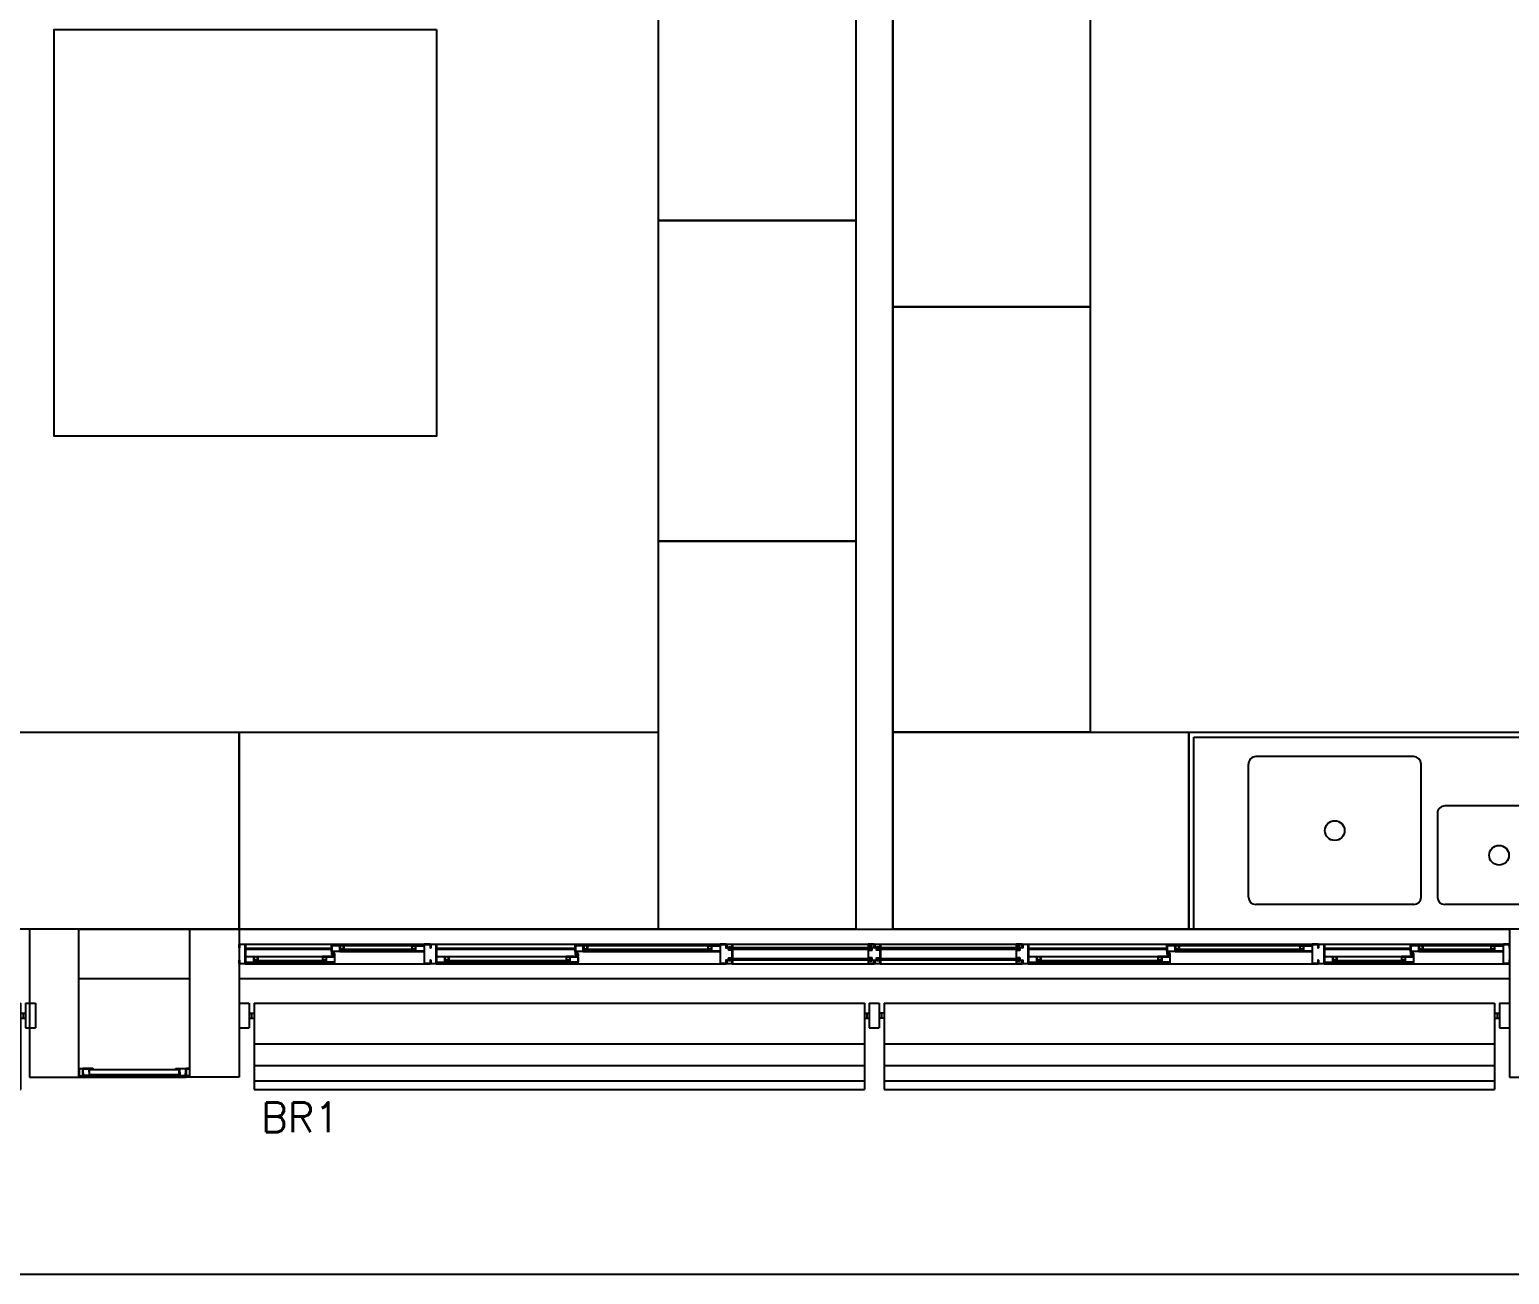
# Model space of a CAD drawing. Header units: millimetres. Extents: x 2128 to 2646, y 1972 to 2207.
# Drawn here: x 2310.61 to 2316.61, y 2098.52 to 2103.57 of the extents above; entities that cross this region are included whole.
import ezdxf

# ---------------------------------------------------------------- set-up
doc = ezdxf.new("R2010")
doc.units = ezdxf.units.MM
for name, color, linetype in [('AR-ALV', 2, 'Continuous'), ('AR-BANCADAS', 1, 'Continuous'), ('AR-BRISES', 1, 'Continuous'), ('AR-CALÇADA', 1, 'Continuous'), ('AR-ESQ', 1, 'Continuous'), ('AR-ESTC', 3, 'Continuous'), ('AR-PEITORIL', 1, 'Continuous'), ('BC- VISTA', 1, 'Continuous'), ('BC-CUBA', 1, 'Continuous'), ('BR-LINHAS', 1, 'Continuous'), ('BR-MONTANTE', 242, 'Continuous'), ('BR-PAINEL', 1, 'Continuous'), ('BR-SUPORTE', 1, 'Continuous'), ('BR-TEXTO', 2, 'Continuous'), ('COZ1', 1, 'Continuous'), ('DT-ESQ-BAGUETE-C', 1, 'Continuous'), ('DT-ESQ-BAGUETE-V', 1, 'Continuous'), ('DT-ESQ-CHAPA DOBRADA-V', 1, 'Continuous'), ('DT-ESQ-MARCO-V', 1, 'Continuous'), ('DT-ESQ-PERFIL CADEIRA-C', 2, 'Continuous'), ('DT-ESQ-PERFIL CADEIRA-V', 2, 'Continuous'), ('DT-ESQ-PERFIL U SIMPLES-C', 2, 'Continuous'), ('DT-ESQ-PERFIL U-C', 2, 'Continuous'), ('DT-ESQ-PERFIL U-V', 1, 'Continuous'), ('DT-ESQ-VENEZIANA-C', 1, 'Continuous'), ('DT-ESQ-VENEZIANA-V', 1, 'Continuous'), ('DT-ESQ-VIDRO-C', 2, 'Continuous'), ('DT-ESQ-VIDRO-V', 71, 'Continuous'), ('DT-TXTMOD', 1, 'Continuous')]:
    doc.layers.add(name, color=color, linetype=linetype)
doc.styles.add('S10', font='simplex.shx', dxfattribs={"height": 0.1})
doc.styles.add('S12', font='simplex.shx', dxfattribs={"width": 1.1, "height": 0.12})

# ---------------------------------------------------------------- blocks, each defined once
blk = doc.blocks.new('BCP11')
at = {"layer": 'BC- VISTA'}
blk.add_lwpolyline([(0.8, 0), (0.8, -1.2), (0, -1.2), (0, 0)], close=True, dxfattribs=at)
blk = doc.blocks.new('CUBAbnc-01P')
at = {"layer": 'COZ1'}
for p, q in [((-0.22, -0.1005), (0.22, -0.1005)), ((-0.25, -0.4705), (-0.25, -0.1305)), ((0.25, -0.4705), (0.25, -0.1305)), ((-0.22, -0.5005), (0.22, -0.5005))]:
    blk.add_line(p, q, dxfattribs=at)
blk.add_circle((0, -0.3005), 0.04, dxfattribs=at)
for centre, start, end in [((-0.22, -0.1305), 90, 180), ((0.22, -0.1305), 0, 90), ((-0.22, -0.4705), 180, 270), ((0.22, -0.4705), 270, 0)]:
    blk.add_arc(centre, 0.03, start, end, dxfattribs=at)
blk = doc.blocks.new('CUBApnt-01P')
at = {"layer": 'COZ1'}
for p, q in [((-0.32, -0.1005), (0.32, -0.1005)), ((-0.35, -0.1305), (-0.35, -0.6705)), ((0.35, -0.1305), (0.35, -0.6705)), ((-0.32, -0.7005), (0.32, -0.7005))]:
    blk.add_line(p, q, dxfattribs=at)
blk.add_circle((0, -0.4005), 0.04, dxfattribs=at)
for centre, start, end in [((-0.32, -0.1305), 90, 180), ((0.32, -0.1305), 0, 90), ((-0.32, -0.6705), 180, 270), ((0.32, -0.6705), 270, 0)]:
    blk.add_arc(centre, 0.03, start, end, dxfattribs=at)
blk = doc.blocks.new('BCP05')
at = {"layer": 'BC- VISTA'}
for p, q in [((0, -0.02), (0.78, -0.02)), ((0.78, -0.02), (0.78, -1.73)), ((0.78, -1.73), (0, -1.73))]:
    blk.add_line(p, q, dxfattribs=at)
blk.add_lwpolyline([(0.8, 0), (0.8, -1.75), (0, -1.75), (0, 0)], close=True, dxfattribs=at)
at = {"layer": 'BC-CUBA', "rotation": 90}
for name, p in [('CUBApnt-01P', (0, -0.5919)), ('CUBAbnc-01P', (0, -1.2581))]:
    blk.add_blockref(name, p, dxfattribs=at)
blk = doc.blocks.new('BCL04')
at = {"layer": 'BC- VISTA'}
blk.add_lwpolyline([(0.8, 0), (0.8, -1.725), (0, -1.725), (0, 0)], close=True, dxfattribs=at)
blk = doc.blocks.new('BCL03')
at = {"layer": 'BC- VISTA'}
blk.add_lwpolyline([(0.8, 0), (0.8, -1.6), (0, -1.6), (0, 0)], close=True, dxfattribs=at)
blk = doc.blocks.new('BCP14')
at = {"layer": 'BC- VISTA'}
blk.add_lwpolyline([(0.8, 0), (0.8, -1.575), (0, -1.575), (0, 0)], close=True, dxfattribs=at)
blk = doc.blocks.new('BCP12')
at = {"layer": 'BC- VISTA'}
blk.add_lwpolyline([(0.8, 0), (0.8, -1.3), (0, -1.3), (0, 0)], close=True, dxfattribs=at)
blk = doc.blocks.new('BCP24')
at = {"layer": 'BC- VISTA'}
blk.add_lwpolyline([(1.55, 0), (1.55, -1.65), (0, -1.65), (0, 0)], close=True, dxfattribs=at)
blk = doc.blocks.new('EF31-P')
at = {"layer": 'DT-ESQ-BAGUETE-C', "ltscale": 0.1}
for points in [[(0.0735, -0.125), (0.06, -0.125), (0.06, -0.1235), (0.073, -0.1235, 0.414214), (0.0735, -0.123), (0.0735, -0.112, 0.414214), (0.073, -0.1115), (0.06, -0.1115), (0.06, -0.11), (0.0735, -0.11, -0.414214), (0.075, -0.1115), (0.075, -0.1235, -0.414214)], [(0.339, -0.125), (0.3525, -0.125), (0.3525, -0.1235), (0.3395, -0.1235, -0.414214), (0.339, -0.123), (0.339, -0.112, -0.414214), (0.3395, -0.1115), (0.3525, -0.1115), (0.3525, -0.11), (0.339, -0.11, 0.414214), (0.3375, -0.1115), (0.3375, -0.1235, 0.414214)], [(0.4225, -0.08), (0.409, -0.08), (0.409, -0.0785), (0.422, -0.0785, 0.414214), (0.4225, -0.078), (0.4225, -0.067, 0.414214), (0.422, -0.0665), (0.409, -0.0665), (0.409, -0.065), (0.4225, -0.065, -0.414214), (0.424, -0.0665), (0.424, -0.0785, -0.414214)], [(0.7015, -0.08), (0.715, -0.08), (0.715, -0.0785), (0.702, -0.0785, -0.414214), (0.7015, -0.078), (0.7015, -0.067, -0.414214), (0.702, -0.0665), (0.715, -0.0665), (0.715, -0.065), (0.7015, -0.065, 0.414214), (0.7, -0.0665), (0.7, -0.0785, 0.414214)], [(0.8485, -0.125), (0.835, -0.125), (0.835, -0.1235), (0.848, -0.1235, 0.414214), (0.8485, -0.123), (0.8485, -0.112, 0.414214), (0.848, -0.1115), (0.835, -0.1115), (0.835, -0.11), (0.8485, -0.11, -0.414214), (0.85, -0.1115), (0.85, -0.1235, -0.414214)], [(1.3265, -0.125), (1.34, -0.125), (1.34, -0.1235), (1.327, -0.1235, -0.414214), (1.3265, -0.123), (1.3265, -0.112, -0.414214), (1.327, -0.1115), (1.34, -0.1115), (1.34, -0.11), (1.3265, -0.11, 0.414214), (1.325, -0.1115), (1.325, -0.1235, 0.414214)], [(1.41, -0.08), (1.3965, -0.08), (1.3965, -0.0785), (1.4095, -0.0785, 0.414214), (1.41, -0.078), (1.41, -0.067, 0.414214), (1.4095, -0.0665), (1.3965, -0.0665), (1.3965, -0.065), (1.41, -0.065, -0.414214), (1.4115, -0.0665), (1.4115, -0.0785, -0.414214)], [(1.9015, -0.08), (1.915, -0.08), (1.915, -0.0785), (1.902, -0.0785, -0.414214), (1.9015, -0.078), (1.9015, -0.067, -0.414214), (1.902, -0.0665), (1.915, -0.0665), (1.915, -0.065), (1.9015, -0.065, 0.414214), (1.9, -0.0665), (1.9, -0.0785, 0.414214)], [(3.2485, -0.125), (3.235, -0.125), (3.235, -0.1235), (3.248, -0.1235, 0.414214), (3.2485, -0.123), (3.2485, -0.112, 0.414214), (3.248, -0.1115), (3.235, -0.1115), (3.235, -0.11), (3.2485, -0.11, -0.414214), (3.25, -0.1115), (3.25, -0.1235, -0.414214)], [(3.7265, -0.125), (3.74, -0.125), (3.74, -0.1235), (3.727, -0.1235, -0.414214), (3.7265, -0.123), (3.7265, -0.112, -0.414214), (3.727, -0.1115), (3.74, -0.1115), (3.74, -0.11), (3.7265, -0.11, 0.414214), (3.725, -0.1115), (3.725, -0.1235, 0.414214)], [(3.81, -0.08), (3.7965, -0.08), (3.7965, -0.0785), (3.8095, -0.0785, 0.414214), (3.81, -0.078), (3.81, -0.067, 0.414214), (3.8095, -0.0665), (3.7965, -0.0665), (3.7965, -0.065), (3.81, -0.065, -0.414214), (3.8115, -0.0665), (3.8115, -0.0785, -0.414214)], [(4.3015, -0.08), (4.315, -0.08), (4.315, -0.0785), (4.302, -0.0785, -0.414214), (4.3015, -0.078), (4.3015, -0.067, -0.414214), (4.302, -0.0665), (4.315, -0.0665), (4.315, -0.065), (4.3015, -0.065, 0.414214), (4.3, -0.0665), (4.3, -0.0785, 0.414214)], [(4.4485, -0.125), (4.435, -0.125), (4.435, -0.1235), (4.448, -0.1235, 0.414214), (4.4485, -0.123), (4.4485, -0.112, 0.414214), (4.448, -0.1115), (4.435, -0.1115), (4.435, -0.11), (4.4485, -0.11, -0.414214), (4.45, -0.1115), (4.45, -0.1235, -0.414214)], [(4.714, -0.125), (4.7275, -0.125), (4.7275, -0.1235), (4.7145, -0.1235, -0.414214), (4.714, -0.123), (4.714, -0.112, -0.414214), (4.7145, -0.1115), (4.7275, -0.1115), (4.7275, -0.11), (4.714, -0.11, 0.414214), (4.7125, -0.1115), (4.7125, -0.1235, 0.414214)], [(4.7975, -0.08), (4.784, -0.08), (4.784, -0.0785), (4.797, -0.0785, 0.414214), (4.7975, -0.078), (4.7975, -0.067, 0.414214), (4.797, -0.0665), (4.784, -0.0665), (4.784, -0.065), (4.7975, -0.065, -0.414214), (4.799, -0.0665), (4.799, -0.0785, -0.414214)], [(5.0765, -0.08), (5.09, -0.08), (5.09, -0.0785), (5.077, -0.0785, -0.414214), (5.0765, -0.078), (5.0765, -0.067, -0.414214), (5.077, -0.0665), (5.09, -0.0665), (5.09, -0.065), (5.0765, -0.065, 0.414214), (5.075, -0.0665), (5.075, -0.0785, 0.414214)]]:
    blk.add_lwpolyline(points, format="xyb", close=True, dxfattribs=at)
at = {"layer": 'DT-ESQ-BAGUETE-V', "ltscale": 0.1}
for p, q in [((0.0735, -0.11), (0.339, -0.11)), ((0.4225, -0.065), (0.7015, -0.065)), ((0.8485, -0.11), (1.3265, -0.11)), ((1.41, -0.065), (1.9015, -0.065)), ((3.2485, -0.11), (3.7265, -0.11)), ((3.81, -0.065), (4.3015, -0.065)), ((4.4485, -0.11), (4.714, -0.11)), ((4.7975, -0.065), (5.0765, -0.065))]:
    blk.add_line(p, q, dxfattribs=at)
at = {"layer": 'DT-ESQ-CHAPA DOBRADA-V', "ltscale": 0.1}
for p, q in [((0.025, -0.077), (0.374, -0.077)), ((0.025, -0.08), (0.374, -0.08)), ((0.8, -0.077), (1.3615, -0.077)), ((0.8, -0.08), (1.3615, -0.08)), ((3.2, -0.077), (3.7615, -0.077)), ((3.2, -0.08), (3.7615, -0.08)), ((4.4, -0.077), (4.749, -0.077)), ((4.4, -0.08), (4.749, -0.08))]:
    blk.add_line(p, q, dxfattribs=at)
at = {"layer": 'DT-ESQ-MARCO-V', "ltscale": 0.1}
for p, q in [((1.9985, -0.06), (2.5515, -0.06)), ((2.5985, -0.06), (3.1515, -0.06)), ((1.9985, -0.14), (2.5515, -0.14)), ((2.5985, -0.14), (3.1515, -0.14))]:
    blk.add_line(p, q, dxfattribs=at)
at = {"layer": 'DT-ESQ-PERFIL CADEIRA-C', "ltscale": 0.1}
for p, q in [((0.376, -0.0885), (0.4225, -0.0885)), ((0.75, -0.0885), (0.7015, -0.0885)), ((1.3635, -0.0885), (1.41, -0.0885)), ((1.95, -0.0885), (1.9015, -0.0885)), ((3.7635, -0.0885), (3.81, -0.0885)), ((4.35, -0.0885), (4.3015, -0.0885)), ((4.751, -0.0885), (4.7975, -0.0885)), ((5.125, -0.0885), (5.0765, -0.0885)), ((0.025, -0.1335), (0.0735, -0.1335)), ((0.3855, -0.1335), (0.339, -0.1335)), ((0.8, -0.1335), (0.8485, -0.1335)), ((1.373, -0.1335), (1.3265, -0.1335)), ((3.2, -0.1335), (3.2485, -0.1335)), ((3.773, -0.1335), (3.7265, -0.1335)), ((4.4, -0.1335), (4.4485, -0.1335)), ((4.7605, -0.1335), (4.714, -0.1335))]:
    blk.add_line(p, q, dxfattribs=at)
for points in [[(0.0735, -0.135), (0.025, -0.135), (0.025, -0.1335), (0.06, -0.1335, -0.198912), (0.0589, -0.1331, -0.198913), (0.0585, -0.132), (0.0585, -0.112, 0.414214), (0.058, -0.1115), (0.025, -0.1115), (0.025, -0.11), (0.0585, -0.11, -0.414214), (0.06, -0.1115), (0.06, -0.1235), (0.06, -0.125), (0.06, -0.132), (0.0735, -0.132, -1)], [(0.339, -0.132, 1), (0.339, -0.135), (0.3855, -0.135, 0.414214), (0.3875, -0.133), (0.3875, -0.112, 0.414214), (0.3855, -0.11), (0.354, -0.11, 0.414214), (0.3525, -0.1115), (0.3525, -0.132)], [(0.3525, -0.1335, 0.198913), (0.3536, -0.1331, 0.198913), (0.354, -0.132), (0.354, -0.112, -0.414214), (0.3545, -0.1115), (0.3855, -0.1115, -0.414214), (0.386, -0.112), (0.386, -0.133, -0.414214), (0.3855, -0.1335)], [(0.4225, -0.087, -1), (0.4225, -0.09), (0.376, -0.09, -0.414214), (0.374, -0.088), (0.374, -0.067, -0.414214), (0.376, -0.065), (0.4075, -0.065, -0.414214), (0.409, -0.0665), (0.409, -0.087)], [(0.409, -0.0885, -0.198913), (0.4079, -0.0881, -0.198913), (0.4075, -0.087), (0.4075, -0.067, 0.414214), (0.407, -0.0665), (0.376, -0.0665, 0.414214), (0.3755, -0.067), (0.3755, -0.088, 0.414214), (0.376, -0.0885)], [(0.7015, -0.09), (0.75, -0.09), (0.75, -0.0885), (0.715, -0.0885, 0.198912), (0.7161, -0.0881, 0.198913), (0.7165, -0.087), (0.7165, -0.067, -0.414214), (0.717, -0.0665), (0.75, -0.0665), (0.75, -0.065), (0.7165, -0.065, 0.414214), (0.715, -0.0665), (0.715, -0.0785), (0.715, -0.08), (0.715, -0.087), (0.7015, -0.087, 1)], [(0.8485, -0.135), (0.8, -0.135), (0.8, -0.1335), (0.835, -0.1335, -0.198912), (0.8339, -0.1331, -0.198913), (0.8335, -0.132), (0.8335, -0.112, 0.414214), (0.833, -0.1115), (0.8, -0.1115), (0.8, -0.11), (0.8335, -0.11, -0.414214), (0.835, -0.1115), (0.835, -0.1235), (0.835, -0.125), (0.835, -0.132), (0.8485, -0.132, -1)], [(1.3265, -0.132, 1), (1.3265, -0.135), (1.373, -0.135, 0.414214), (1.375, -0.133), (1.375, -0.112, 0.414214), (1.373, -0.11), (1.3415, -0.11, 0.414214), (1.34, -0.1115), (1.34, -0.132)], [(1.34, -0.1335, 0.198913), (1.3411, -0.1331, 0.198913), (1.3415, -0.132), (1.3415, -0.112, -0.414214), (1.342, -0.1115), (1.373, -0.1115, -0.414214), (1.3735, -0.112), (1.3735, -0.133, -0.414214), (1.373, -0.1335)], [(1.41, -0.087, -1), (1.41, -0.09), (1.3635, -0.09, -0.414214), (1.3615, -0.088), (1.3615, -0.067, -0.414214), (1.3635, -0.065), (1.395, -0.065, -0.414214), (1.3965, -0.0665), (1.3965, -0.087)], [(1.3965, -0.0885, -0.198913), (1.3954, -0.0881, -0.198913), (1.395, -0.087), (1.395, -0.067, 0.414214), (1.3945, -0.0665), (1.3635, -0.0665, 0.414214), (1.363, -0.067), (1.363, -0.088, 0.414214), (1.3635, -0.0885)], [(1.9015, -0.09), (1.95, -0.09), (1.95, -0.0885), (1.915, -0.0885, 0.198912), (1.9161, -0.0881, 0.198913), (1.9165, -0.087), (1.9165, -0.067, -0.414214), (1.917, -0.0665), (1.95, -0.0665), (1.95, -0.065), (1.9165, -0.065, 0.414214), (1.915, -0.0665), (1.915, -0.0785), (1.915, -0.08), (1.915, -0.087), (1.9015, -0.087, 1)], [(3.2485, -0.135), (3.2, -0.135), (3.2, -0.1335), (3.235, -0.1335, -0.198912), (3.2339, -0.1331, -0.198913), (3.2335, -0.132), (3.2335, -0.112, 0.414214), (3.233, -0.1115), (3.2, -0.1115), (3.2, -0.11), (3.2335, -0.11, -0.414214), (3.235, -0.1115), (3.235, -0.1235), (3.235, -0.125), (3.235, -0.132), (3.2485, -0.132, -1)], [(3.7265, -0.132, 1), (3.7265, -0.135), (3.773, -0.135, 0.414214), (3.775, -0.133), (3.775, -0.112, 0.414214), (3.773, -0.11), (3.7415, -0.11, 0.414214), (3.74, -0.1115), (3.74, -0.132)], [(3.74, -0.1335, 0.198913), (3.7411, -0.1331, 0.198913), (3.7415, -0.132), (3.7415, -0.112, -0.414214), (3.742, -0.1115), (3.773, -0.1115, -0.414214), (3.7735, -0.112), (3.7735, -0.133, -0.414214), (3.773, -0.1335)], [(3.81, -0.087, -1), (3.81, -0.09), (3.7635, -0.09, -0.414214), (3.7615, -0.088), (3.7615, -0.067, -0.414214), (3.7635, -0.065), (3.795, -0.065, -0.414214), (3.7965, -0.0665), (3.7965, -0.087)], [(3.7965, -0.0885, -0.198913), (3.7954, -0.0881, -0.198913), (3.795, -0.087), (3.795, -0.067, 0.414214), (3.7945, -0.0665), (3.7635, -0.0665, 0.414214), (3.763, -0.067), (3.763, -0.088, 0.414214), (3.7635, -0.0885)], [(4.3015, -0.09), (4.35, -0.09), (4.35, -0.0885), (4.315, -0.0885, 0.198912), (4.3161, -0.0881, 0.198913), (4.3165, -0.087), (4.3165, -0.067, -0.414214), (4.317, -0.0665), (4.35, -0.0665), (4.35, -0.065), (4.3165, -0.065, 0.414214), (4.315, -0.0665), (4.315, -0.0785), (4.315, -0.08), (4.315, -0.087), (4.3015, -0.087, 1)], [(4.4485, -0.135), (4.4, -0.135), (4.4, -0.1335), (4.435, -0.1335, -0.198912), (4.4339, -0.1331, -0.198913), (4.4335, -0.132), (4.4335, -0.112, 0.414214), (4.433, -0.1115), (4.4, -0.1115), (4.4, -0.11), (4.4335, -0.11, -0.414214), (4.435, -0.1115), (4.435, -0.1235), (4.435, -0.125), (4.435, -0.132), (4.4485, -0.132, -1)], [(4.714, -0.132, 1), (4.714, -0.135), (4.7605, -0.135, 0.414214), (4.7625, -0.133), (4.7625, -0.112, 0.414214), (4.7605, -0.11), (4.729, -0.11, 0.414214), (4.7275, -0.1115), (4.7275, -0.132)], [(4.7275, -0.1335, 0.198913), (4.7286, -0.1331, 0.198913), (4.729, -0.132), (4.729, -0.112, -0.414214), (4.7295, -0.1115), (4.7605, -0.1115, -0.414214), (4.761, -0.112), (4.761, -0.133, -0.414214), (4.7605, -0.1335)], [(4.7975, -0.087, -1), (4.7975, -0.09), (4.751, -0.09, -0.414214), (4.749, -0.088), (4.749, -0.067, -0.414214), (4.751, -0.065), (4.7825, -0.065, -0.414214), (4.784, -0.0665), (4.784, -0.087)], [(4.784, -0.0885, -0.198913), (4.7829, -0.0881, -0.198913), (4.7825, -0.087), (4.7825, -0.067, 0.414214), (4.782, -0.0665), (4.751, -0.0665, 0.414214), (4.7505, -0.067), (4.7505, -0.088, 0.414214), (4.751, -0.0885)], [(5.0765, -0.09), (5.125, -0.09), (5.125, -0.0885), (5.09, -0.0885, 0.198912), (5.0911, -0.0881, 0.198913), (5.0915, -0.087), (5.0915, -0.067, -0.414214), (5.092, -0.0665), (5.125, -0.0665), (5.125, -0.065), (5.0915, -0.065, 0.414214), (5.09, -0.0665), (5.09, -0.0785), (5.09, -0.08), (5.09, -0.087), (5.0765, -0.087, 1)]]:
    blk.add_lwpolyline(points, format="xyb", close=True, dxfattribs=at)
at = {"layer": 'DT-ESQ-PERFIL CADEIRA-V', "ltscale": 0.1}
for p, q in [((0.4075, -0.09), (0.7015, -0.09)), ((1.395, -0.09), (1.9015, -0.09)), ((3.795, -0.09), (4.3015, -0.09)), ((4.7825, -0.09), (5.0765, -0.09)), ((0.0735, -0.135), (0.339, -0.135)), ((0.8485, -0.135), (1.3265, -0.135)), ((3.2485, -0.135), (3.7265, -0.135)), ((4.4485, -0.135), (4.714, -0.135))]:
    blk.add_line(p, q, dxfattribs=at)
at = {"layer": 'DT-ESQ-PERFIL U SIMPLES-C', "ltscale": 0.1}
for points in [[(0.376, -0.102), (0.384, -0.102), (0.384, -0.1005), (0.376, -0.1005, -0.414214), (0.3755, -0.1), (0.3755, -0.092, -0.414214), (0.376, -0.0915), (0.384, -0.0915), (0.384, -0.09), (0.376, -0.09, 0.414214), (0.374, -0.092), (0.374, -0.1, 0.414214)], [(0.3855, -0.098), (0.3775, -0.098), (0.3775, -0.0995), (0.3855, -0.0995, -0.414214), (0.386, -0.1), (0.386, -0.108, -0.414214), (0.3855, -0.1085), (0.3775, -0.1085), (0.3775, -0.11), (0.3855, -0.11, 0.414214), (0.3875, -0.108), (0.3875, -0.1, 0.414214)], [(1.3635, -0.102), (1.3715, -0.102), (1.3715, -0.1005), (1.3635, -0.1005, -0.414214), (1.363, -0.1), (1.363, -0.092, -0.414214), (1.3635, -0.0915), (1.3715, -0.0915), (1.3715, -0.09), (1.3635, -0.09, 0.414214), (1.3615, -0.092), (1.3615, -0.1, 0.414214)], [(1.373, -0.098), (1.365, -0.098), (1.365, -0.0995), (1.373, -0.0995, -0.414214), (1.3735, -0.1), (1.3735, -0.108, -0.414214), (1.373, -0.1085), (1.365, -0.1085), (1.365, -0.11), (1.373, -0.11, 0.414214), (1.375, -0.108), (1.375, -0.1, 0.414214)], [(3.7635, -0.102), (3.7715, -0.102), (3.7715, -0.1005), (3.7635, -0.1005, -0.414214), (3.763, -0.1), (3.763, -0.092, -0.414214), (3.7635, -0.0915), (3.7715, -0.0915), (3.7715, -0.09), (3.7635, -0.09, 0.414214), (3.7615, -0.092), (3.7615, -0.1, 0.414214)], [(3.773, -0.098), (3.765, -0.098), (3.765, -0.0995), (3.773, -0.0995, -0.414214), (3.7735, -0.1), (3.7735, -0.108, -0.414214), (3.773, -0.1085), (3.765, -0.1085), (3.765, -0.11), (3.773, -0.11, 0.414214), (3.775, -0.108), (3.775, -0.1, 0.414214)], [(4.751, -0.102), (4.759, -0.102), (4.759, -0.1005), (4.751, -0.1005, -0.414214), (4.7505, -0.1), (4.7505, -0.092, -0.414214), (4.751, -0.0915), (4.759, -0.0915), (4.759, -0.09), (4.751, -0.09, 0.414214), (4.749, -0.092), (4.749, -0.1, 0.414214)], [(4.7605, -0.098), (4.7525, -0.098), (4.7525, -0.0995), (4.7605, -0.0995, -0.414214), (4.761, -0.1), (4.761, -0.108, -0.414214), (4.7605, -0.1085), (4.7525, -0.1085), (4.7525, -0.11), (4.7605, -0.11, 0.414214), (4.7625, -0.108), (4.7625, -0.1, 0.414214)]]:
    blk.add_lwpolyline(points, format="xyb", close=True, dxfattribs=at)
at = {"layer": 'DT-ESQ-PERFIL U-C', "ltscale": 0.1}
for points in [[(0, -0.0615, -0.414214), (0.0015, -0.06), (0.0235, -0.06, -0.414214), (0.025, -0.0615), (0.025, -0.1385, -0.414214), (0.0235, -0.14), (0.0015, -0.14, -0.414214), (0, -0.1385), (0, -0.125), (0.0015, -0.125), (0.0015, -0.138, 0.414214), (0.002, -0.1385), (0.023, -0.1385, 0.414214), (0.0235, -0.138), (0.0235, -0.062, 0.414214), (0.023, -0.0615), (0.002, -0.0615, 0.414214), (0.0015, -0.062), (0.0015, -0.075), (0, -0.075)], [(0.775, -0.0615, 0.414214), (0.7735, -0.06), (0.7515, -0.06, 0.414214), (0.75, -0.0615), (0.75, -0.1385, 0.414214), (0.7515, -0.14), (0.7735, -0.14, 0.414214), (0.775, -0.1385), (0.775, -0.125), (0.7735, -0.125), (0.7735, -0.138, -0.414214), (0.773, -0.1385), (0.752, -0.1385, -0.414214), (0.7515, -0.138), (0.7515, -0.062, -0.414214), (0.752, -0.0615), (0.773, -0.0615, -0.414214), (0.7735, -0.062), (0.7735, -0.075), (0.775, -0.075)], [(0.775, -0.0615, -0.414214), (0.7765, -0.06), (0.7985, -0.06, -0.414214), (0.8, -0.0615), (0.8, -0.1385, -0.414214), (0.7985, -0.14), (0.7765, -0.14, -0.414214), (0.775, -0.1385), (0.775, -0.125), (0.7765, -0.125), (0.7765, -0.138, 0.414214), (0.777, -0.1385), (0.798, -0.1385, 0.414214), (0.7985, -0.138), (0.7985, -0.062, 0.414214), (0.798, -0.0615), (0.777, -0.0615, 0.414214), (0.7765, -0.062), (0.7765, -0.075), (0.775, -0.075)], [(1.975, -0.0615, 0.414214), (1.9735, -0.06), (1.9515, -0.06, 0.414214), (1.95, -0.0615), (1.95, -0.1385, 0.414214), (1.9515, -0.14), (1.9735, -0.14, 0.414214), (1.975, -0.1385), (1.975, -0.125), (1.9735, -0.125), (1.9735, -0.138, -0.414214), (1.973, -0.1385), (1.952, -0.1385, -0.414214), (1.9515, -0.138), (1.9515, -0.062, -0.414214), (1.952, -0.0615), (1.973, -0.0615, -0.414214), (1.9735, -0.062), (1.9735, -0.075), (1.975, -0.075)], [(2, -0.1285), (2, -0.1385, -0.414214), (1.9985, -0.14), (1.9765, -0.14, -0.414214), (1.975, -0.1385), (1.975, -0.125), (1.9765, -0.125), (1.9765, -0.138, 0.414214), (1.977, -0.1385), (1.998, -0.1385, 0.414214), (1.9985, -0.138), (1.9985, -0.1285), (1.9855, -0.1285, -0.414214), (1.984, -0.127), (1.984, -0.117, -0.414214), (1.9855, -0.1155), (1.9985, -0.1155), (1.9985, -0.0845), (1.9855, -0.0845, -0.414214), (1.984, -0.083), (1.984, -0.073, -0.414214), (1.9855, -0.0715), (1.9985, -0.0715), (1.9985, -0.062, 0.414214), (1.998, -0.0615), (1.977, -0.0615, 0.414214), (1.9765, -0.062), (1.9765, -0.075), (1.975, -0.075), (1.975, -0.0615, -0.414214), (1.9765, -0.06), (1.9985, -0.06, -0.414214), (2, -0.0615), (2, -0.0715, -0.414214), (1.9985, -0.073), (1.9855, -0.073), (1.9855, -0.083), (1.9985, -0.083), (1.9985, -0.083, -0.414214), (2, -0.0845), (2, -0.1155, -0.414214), (1.9985, -0.117), (1.9985, -0.117), (1.9855, -0.117), (1.9855, -0.127), (1.9985, -0.127, -0.414214)], [(2.55, -0.1285), (2.55, -0.1385, 0.414214), (2.5515, -0.14), (2.5735, -0.14, 0.414214), (2.575, -0.1385), (2.575, -0.125), (2.5735, -0.125), (2.5735, -0.138, -0.414214), (2.573, -0.1385), (2.552, -0.1385, -0.414214), (2.5515, -0.138), (2.5515, -0.1285), (2.5645, -0.1285, 0.414214), (2.566, -0.127), (2.566, -0.117, 0.414214), (2.5645, -0.1155), (2.5515, -0.1155), (2.5515, -0.0845), (2.5645, -0.0845, 0.414214), (2.566, -0.083), (2.566, -0.073, 0.414214), (2.5645, -0.0715), (2.5515, -0.0715), (2.5515, -0.062, -0.414214), (2.552, -0.0615), (2.573, -0.0615, -0.414214), (2.5735, -0.062), (2.5735, -0.075), (2.575, -0.075), (2.575, -0.0615, 0.414214), (2.5735, -0.06), (2.5515, -0.06, 0.414214), (2.55, -0.0615), (2.55, -0.0715, 0.414214), (2.5515, -0.073), (2.5645, -0.073), (2.5645, -0.083), (2.5515, -0.083), (2.5515, -0.083, 0.414214), (2.55, -0.0845), (2.55, -0.1155, 0.414214), (2.5515, -0.117), (2.5515, -0.117), (2.5645, -0.117), (2.5645, -0.127), (2.5515, -0.127, 0.414214)], [(2.6, -0.1285), (2.6, -0.1385, -0.414214), (2.5985, -0.14), (2.5765, -0.14, -0.414214), (2.575, -0.1385), (2.575, -0.125), (2.5765, -0.125), (2.5765, -0.138, 0.414214), (2.577, -0.1385), (2.598, -0.1385, 0.414214), (2.5985, -0.138), (2.5985, -0.1285), (2.5855, -0.1285, -0.414214), (2.584, -0.127), (2.584, -0.117, -0.414214), (2.5855, -0.1155), (2.5985, -0.1155), (2.5985, -0.0845), (2.5855, -0.0845, -0.414214), (2.584, -0.083), (2.584, -0.073, -0.414214), (2.5855, -0.0715), (2.5985, -0.0715), (2.5985, -0.062, 0.414214), (2.598, -0.0615), (2.577, -0.0615, 0.414214), (2.5765, -0.062), (2.5765, -0.075), (2.575, -0.075), (2.575, -0.0615, -0.414214), (2.5765, -0.06), (2.5985, -0.06, -0.414214), (2.6, -0.0615), (2.6, -0.0715, -0.414214), (2.5985, -0.073), (2.5855, -0.073), (2.5855, -0.083), (2.5985, -0.083), (2.5985, -0.083, -0.414214), (2.6, -0.0845), (2.6, -0.1155, -0.414214), (2.5985, -0.117), (2.5985, -0.117), (2.5855, -0.117), (2.5855, -0.127), (2.5985, -0.127, -0.414214)], [(3.15, -0.1285), (3.15, -0.1385, 0.414214), (3.1515, -0.14), (3.1735, -0.14, 0.414214), (3.175, -0.1385), (3.175, -0.125), (3.1735, -0.125), (3.1735, -0.138, -0.414214), (3.173, -0.1385), (3.152, -0.1385, -0.414214), (3.1515, -0.138), (3.1515, -0.1285), (3.1645, -0.1285, 0.414214), (3.166, -0.127), (3.166, -0.117, 0.414214), (3.1645, -0.1155), (3.1515, -0.1155), (3.1515, -0.0845), (3.1645, -0.0845, 0.414214), (3.166, -0.083), (3.166, -0.073, 0.414214), (3.1645, -0.0715), (3.1515, -0.0715), (3.1515, -0.062, -0.414214), (3.152, -0.0615), (3.173, -0.0615, -0.414214), (3.1735, -0.062), (3.1735, -0.075), (3.175, -0.075), (3.175, -0.0615, 0.414214), (3.1735, -0.06), (3.1515, -0.06, 0.414214), (3.15, -0.0615), (3.15, -0.0715, 0.414214), (3.1515, -0.073), (3.1645, -0.073), (3.1645, -0.083), (3.1515, -0.083), (3.1515, -0.083, 0.414214), (3.15, -0.0845), (3.15, -0.1155, 0.414214), (3.1515, -0.117), (3.1515, -0.117), (3.1645, -0.117), (3.1645, -0.127), (3.1515, -0.127, 0.414214)], [(3.175, -0.0615, -0.414214), (3.1765, -0.06), (3.1985, -0.06, -0.414214), (3.2, -0.0615), (3.2, -0.1385, -0.414214), (3.1985, -0.14), (3.1765, -0.14, -0.414214), (3.175, -0.1385), (3.175, -0.125), (3.1765, -0.125), (3.1765, -0.138, 0.414214), (3.177, -0.1385), (3.198, -0.1385, 0.414214), (3.1985, -0.138), (3.1985, -0.062, 0.414214), (3.198, -0.0615), (3.177, -0.0615, 0.414214), (3.1765, -0.062), (3.1765, -0.075), (3.175, -0.075)], [(4.375, -0.0615, 0.414214), (4.3735, -0.06), (4.3515, -0.06, 0.414214), (4.35, -0.0615), (4.35, -0.1385, 0.414214), (4.3515, -0.14), (4.3735, -0.14, 0.414214), (4.375, -0.1385), (4.375, -0.125), (4.3735, -0.125), (4.3735, -0.138, -0.414214), (4.373, -0.1385), (4.352, -0.1385, -0.414214), (4.3515, -0.138), (4.3515, -0.062, -0.414214), (4.352, -0.0615), (4.373, -0.0615, -0.414214), (4.3735, -0.062), (4.3735, -0.075), (4.375, -0.075)], [(4.375, -0.0615, -0.414214), (4.3765, -0.06), (4.3985, -0.06, -0.414214), (4.4, -0.0615), (4.4, -0.1385, -0.414214), (4.3985, -0.14), (4.3765, -0.14, -0.414214), (4.375, -0.1385), (4.375, -0.125), (4.3765, -0.125), (4.3765, -0.138, 0.414214), (4.377, -0.1385), (4.398, -0.1385, 0.414214), (4.3985, -0.138), (4.3985, -0.062, 0.414214), (4.398, -0.0615), (4.377, -0.0615, 0.414214), (4.3765, -0.062), (4.3765, -0.075), (4.375, -0.075)], [(5.15, -0.0615, 0.414214), (5.1485, -0.06), (5.1265, -0.06, 0.414214), (5.125, -0.0615), (5.125, -0.1385, 0.414214), (5.1265, -0.14), (5.1485, -0.14, 0.414214), (5.15, -0.1385), (5.15, -0.125), (5.1485, -0.125), (5.1485, -0.138, -0.414214), (5.148, -0.1385), (5.127, -0.1385, -0.414214), (5.1265, -0.138), (5.1265, -0.062, -0.414214), (5.127, -0.0615), (5.148, -0.0615, -0.414214), (5.1485, -0.062), (5.1485, -0.075), (5.15, -0.075)]]:
    blk.add_lwpolyline(points, format="xyb", close=True, dxfattribs=at)
at = {"layer": 'DT-ESQ-PERFIL U-V', "ltscale": 0.1}
for p, q in [((0.0235, -0.06), (0.7515, -0.06)), ((0.7985, -0.06), (1.9515, -0.06)), ((3.1985, -0.06), (4.3515, -0.06)), ((4.3985, -0.06), (5.1265, -0.06)), ((0.0235, -0.14), (0.7515, -0.14)), ((0.7985, -0.14), (1.9515, -0.14)), ((3.1985, -0.14), (4.3515, -0.14)), ((4.3985, -0.14), (5.1265, -0.14))]:
    blk.add_line(p, q, dxfattribs=at)
at = {"layer": 'DT-ESQ-VIDRO-C', "ltscale": 0.1}
for points in [[(0.7125, -0.085), (0.7125, -0.082), (0.4115, -0.082), (0.4115, -0.085)], [(1.9125, -0.085), (1.9125, -0.082), (1.399, -0.082), (1.399, -0.085)], [(2.5625, -0.081), (2.5625, -0.075), (1.9875, -0.075), (1.9875, -0.081)], [(3.1625, -0.081), (3.1625, -0.075), (2.5875, -0.075), (2.5875, -0.081)], [(4.3125, -0.085), (4.3125, -0.082), (3.799, -0.082), (3.799, -0.085)], [(5.0875, -0.085), (5.0875, -0.082), (4.7865, -0.082), (4.7865, -0.085)], [(0.063, -0.13), (0.063, -0.127), (0.3495, -0.127), (0.3495, -0.13)], [(0.838, -0.13), (0.838, -0.127), (1.337, -0.127), (1.337, -0.13)], [(3.238, -0.13), (3.238, -0.127), (3.737, -0.127), (3.737, -0.13)], [(4.438, -0.13), (4.438, -0.127), (4.7245, -0.127), (4.7245, -0.13)]]:
    blk.add_lwpolyline(points, close=True, dxfattribs=at)
at = {"layer": 'DT-ESQ-VIDRO-V', "ltscale": 0.1}
for points in [[(2.5625, -0.119), (2.5625, -0.125), (1.9875, -0.125), (1.9875, -0.119)], [(3.1625, -0.119), (3.1625, -0.125), (2.5875, -0.125), (2.5875, -0.119)]]:
    blk.add_lwpolyline(points, close=True, dxfattribs=at)
at = {"layer": 'DT-TXTMOD', "ltscale": 0.1, "style": 'S10', "flags": 3}
for tag, p in [('M01', (0.025, -0.28)), ('M02', (0.3253, -0.28)), ('M03', (0.627, -0.28)), ('M04', (0.9288, -0.28)), ('M05', (1.2306, -0.28)), ('M06', (1.5323, -0.28)), ('M07', (1.8341, -0.28)), ('M08', (2.1359, -0.28)), ('M09', (2.4376, -0.28)), ('M10', (2.7394, -0.28)), ('M11', (3.0412, -0.28)), ('M12', (3.3429, -0.28)), ('M13', (3.6447, -0.28)), ('M14', (3.9464, -0.28)), ('M15', (4.2482, -0.28)), ('M16', (4.55, -0.28)), ('M17', (4.8517, -0.28))]:
    blk.add_attdef(tag, p, '', height=0.1, dxfattribs=at)
blk = doc.blocks.new('BR-MODULO1')
at = {"layer": 'BR-LINHAS'}
for p, q in [((0.06, -0.2648), (2.535, -0.2648)), ((2.615, -0.2648), (5.09, -0.2648)), ((0.06, -0.3524), (2.535, -0.3524)), ((2.615, -0.3524), (5.09, -0.3524)), ((0.06, -0.4147), (2.535, -0.4147)), ((2.615, -0.4147), (5.09, -0.4147))]:
    blk.add_line(p, q, dxfattribs=at)
at = {"layer": 'BR-MONTANTE'}
for p, q in [((0, -0.1), (0, -0.2)), ((0, -0.1), (0.04, -0.1)), ((0.04, -0.1), (0.04, -0.2)), ((2.5547, -0.1), (2.5947, -0.1)), ((2.5547, -0.1), (2.5547, -0.2)), ((2.5947, -0.1), (2.5947, -0.2)), ((5.11, -0.1), (5.11, -0.2)), ((5.11, -0.1), (5.15, -0.1)), ((5.15, -0.1), (5.15, -0.2)), ((0, -0.2), (0.04, -0.2)), ((2.5547, -0.2), (2.5947, -0.2)), ((5.11, -0.2), (5.15, -0.2))]:
    blk.add_line(p, q, dxfattribs=at)
at = {"layer": 'BR-PAINEL'}
for p, q in [((0.06, -0.1), (2.535, -0.1)), ((0.06, -0.1), (0.06, -0.45)), ((2.535, -0.1), (2.535, -0.45)), ((2.615, -0.1), (2.615, -0.45)), ((2.615, -0.1), (5.09, -0.1)), ((5.09, -0.1), (5.09, -0.45)), ((0.06, -0.45), (2.535, -0.45)), ((2.615, -0.45), (5.09, -0.45))]:
    blk.add_line(p, q, dxfattribs=at)
at = {"layer": 'BR-SUPORTE'}
for p, q in [((0.04, -0.14), (0.06, -0.14)), ((0.04, -0.16), (0.06, -0.16)), ((0.05, -0.14), (0.05, -0.16)), ((2.5347, -0.14), (2.5547, -0.14)), ((2.5347, -0.16), (2.5547, -0.16)), ((2.5447, -0.14), (2.5447, -0.16)), ((2.6147, -0.14), (2.5947, -0.14)), ((2.6147, -0.16), (2.5947, -0.16)), ((2.6047, -0.14), (2.6047, -0.16)), ((5.09, -0.14), (5.11, -0.14)), ((5.09, -0.16), (5.11, -0.16)), ((5.1, -0.14), (5.1, -0.16))]:
    blk.add_line(p, q, dxfattribs=at)
blk = doc.blocks.new('EF01C-P')
at = {"layer": 'DT-ESQ-BAGUETE-C', "ltscale": 0.1}
for points in [[(0.0015, 0.035), (0.015, 0.035), (0.015, 0.0335), (0.0015, 0.0335), (0.0015, 0.005), (0.015, 0.005), (0.015, 0.0035), (0.0015, 0.0035, -0.414214), (0, 0.005), (0, 0.0335, -0.414214)], [(0.4485, 0.035), (0.435, 0.035), (0.435, 0.0335), (0.4485, 0.0335), (0.4485, 0.005), (0.435, 0.005), (0.435, 0.0035), (0.4485, 0.0035, 0.414214), (0.45, 0.005), (0.45, 0.0335, 0.414214)]]:
    blk.add_lwpolyline(points, format="xyb", close=True, dxfattribs=at)
at = {"layer": 'DT-ESQ-PERFIL CADEIRA-C', "ltscale": 0.1}
for points in [[(0.01, 0.0015), (0.01, 0.003), (0.0015, 0.003, 1), (0.0015, 0), (0.015, 0, 0.414214), (0.0165, 0.0015), (0.0165, 0.0335), (0.043, 0.0335)], [(0.043, 0.0065), (0.018, 0.0065), (0.018, 0.0165), (0.0165, 0.0165), (0.0165, 0.0065, 0.414214), (0.018, 0.005), (0.043, 0.005), (0.0565, 0.005, 1), (0.0565, 0.008), (0.043, 0.008), (0.043, 0.02), (0.043, 0.032), (0.0565, 0.032, 1), (0.0565, 0.035), (0.043, 0.035), (0.0165, 0.035, 0.414214), (0.015, 0.0335), (0.015, 0.0015), (0.0015, 0.0015)], [(0.0415, 0.02), (0.0415, 0.032, -0.414214), (0.043, 0.0335), (0.0565, 0.0335)], [(0.0415, 0.02), (0.0415, 0.008, 0.414214), (0.043, 0.0065), (0.0565, 0.0065)], [(0.407, 0.0065), (0.432, 0.0065), (0.432, 0.0165), (0.4335, 0.0165), (0.4335, 0.0065, -0.414214), (0.432, 0.005), (0.407, 0.005), (0.3935, 0.005, -1), (0.3935, 0.008), (0.407, 0.008), (0.407, 0.02), (0.407, 0.032), (0.3935, 0.032, -1), (0.3935, 0.035), (0.407, 0.035), (0.4335, 0.035, -0.414214), (0.435, 0.0335), (0.435, 0.0015), (0.4485, 0.0015)], [(0.4085, 0.02), (0.4085, 0.032, 0.414214), (0.407, 0.0335), (0.3935, 0.0335)], [(0.4085, 0.02), (0.4085, 0.008, -0.414214), (0.407, 0.0065), (0.3935, 0.0065)], [(0.44, 0.0015), (0.44, 0.003), (0.4485, 0.003, -1), (0.4485, 0), (0.435, 0, -0.414214), (0.4335, 0.0015), (0.4335, 0.0335), (0.407, 0.0335)]]:
    blk.add_lwpolyline(points, format="xyb", dxfattribs=at)
at = {"layer": 'DT-ESQ-PERFIL CADEIRA-V', "ltscale": 0.1}
blk.add_line((0.015, 0), (0.435, 0), dxfattribs=at)
at = {"layer": 'DT-ESQ-VENEZIANA-C', "ltscale": 0.1}
for p, q in [((0.043, 0.0105), (0.407, 0.0105)), ((0.043, 0.009), (0.407, 0.009))]:
    blk.add_line(p, q, dxfattribs=at)
at = {"layer": 'DT-ESQ-VENEZIANA-V', "ltscale": 0.1}
blk.add_line((0.043, 0.031), (0.407, 0.031), dxfattribs=at)
at = {"layer": 'DT-TXTMOD', "ltscale": 0.1, "style": 'S10', "flags": 3}
blk.add_attdef('EF01C', (0.0208, -0.14), '', height=0.1, dxfattribs=at)
blk = doc.blocks.new('BCP16')
at = {"layer": 'BC- VISTA'}
blk.add_lwpolyline([(0.8, 0), (0.8, -1.75), (0, -1.75), (0, 0)], close=True, dxfattribs=at)

msp = doc.modelspace()

# ---------------------------------------------------------------- linework, layer by layer
at = {"layer": 'AR-ALV'}
for p, q in [((2313.9615, 2108.2401), (2313.9615, 2099.9151)), ((2314.1115, 2108.2401), (2314.1115, 2099.9151)), ((2310.8115, 2099.9151), (2311.2615, 2099.9151)), ((2313.9615, 2099.9151), (2314.1115, 2099.9151)), ((2310.8115, 2099.7151), (2311.2615, 2099.7151))]:
    msp.add_line(p, q, dxfattribs=at)
at = {"layer": 'AR-CALÇADA'}
msp.add_line((2362.7865, 2098.5151), (2294.3615, 2098.5151), dxfattribs=at)
at = {"layer": 'AR-ESTC'}
for p, q in [((2310.8115, 2099.9151), (2310.6115, 2099.9151)), ((2310.6115, 2099.9151), (2310.6115, 2099.3151)), ((2310.8115, 2099.3151), (2310.8115, 2099.9151)), ((2311.2615, 2099.9151), (2311.4615, 2099.9151)), ((2311.2615, 2099.3151), (2311.2615, 2099.9151)), ((2311.4615, 2099.9151), (2311.4615, 2099.3151)), ((2316.8115, 2099.9151), (2316.6115, 2099.9151)), ((2316.6115, 2099.9151), (2316.6115, 2099.3151)), ((2310.6115, 2099.3151), (2310.8115, 2099.3151)), ((2311.4615, 2099.3151), (2311.2615, 2099.3151)), ((2316.6115, 2099.3151), (2316.8115, 2099.3151))]:
    msp.add_line(p, q, dxfattribs=at)
at = {"layer": 'AR-PEITORIL'}
for p, q in [((2311.4615, 2099.9151), (2316.6115, 2099.9151)), ((2311.4615, 2099.7151), (2316.6115, 2099.7151))]:
    msp.add_line(p, q, dxfattribs=at)
at = {"layer": 'BC- VISTA'}
msp.add_lwpolyline([(2313.1615, 2099.9151), (2311.4615, 2099.9151), (2311.4615, 2100.7151), (2313.1615, 2100.7151)], dxfattribs=at)

# ---------------------------------------------------------------- block references
at = {"layer": 'AR-BANCADAS'}
for name, p in [('BCP12', (2313.1615, 2104.0901)), ('BCL03', (2314.1115, 2104.0401)), ('BCP24', (2310.7115, 2103.5651)), ('BCP12', (2313.1615, 2102.7901)), ('BCL04', (2314.1115, 2102.4401)), ('BCP14', (2313.1615, 2101.4901))]:
    msp.add_blockref(name, p, dxfattribs=at)
for name, p, rotation in [('BCP16', (2311.4615, 2100.7151), 270), ('BCP11', (2314.1115, 2099.9151), 90), ('BCP05', (2315.3115, 2099.9151), 90)]:
    msp.add_blockref(name, p, dxfattribs=dict(at, rotation=rotation))
at = {"layer": 'AR-BRISES'}
ref = msp.add_blockref('BR-MODULO1', (2305.485, 2099.7151), dxfattribs=at)
ref.add_attrib('BR', 'BR1', (2305.5734, 2099.0927), dxfattribs={"layer": 'BR-TEXTO', "height": 0.12, "style": 'S12'})
ref = msp.add_blockref('BR-MODULO1', (2311.4615, 2099.7151), dxfattribs=at)
ref.add_attrib('BR', 'BR1', (2311.5499, 2099.0927), dxfattribs={"layer": 'BR-TEXTO', "height": 0.12, "style": 'S12'})
at = {"layer": 'AR-ESQ'}
for name, p in [('EF31-P', (2311.4615, 2099.9151)), ('EF01C-P', (2310.8115, 2099.3151))]:
    msp.add_blockref(name, p, dxfattribs=at)

doc.saveas('drawing.dxf')
